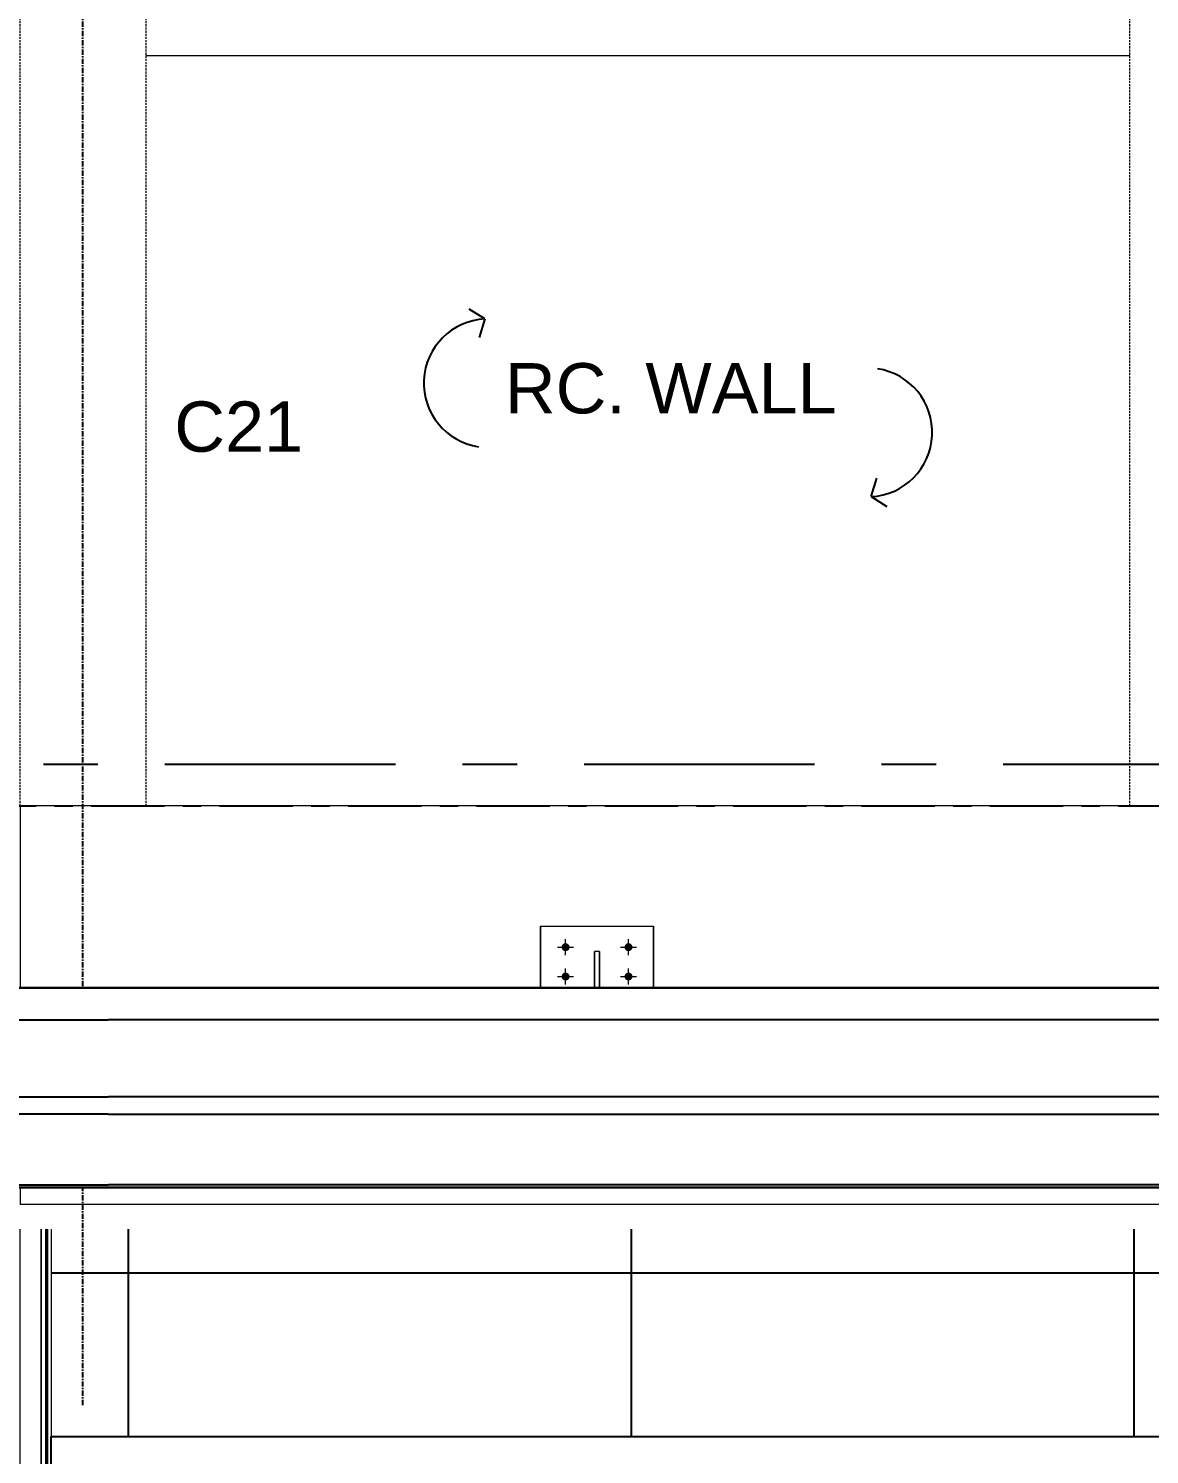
# Model space of a CAD drawing. Header units: millimetres. Extents: x 663313 to 1226001, y 1431724 to 1620898.
# Drawn here: x 807682 to 810357, y 1512408 to 1515810 of the extents above; entities that cross this region are included whole.
import ezdxf

# ---------------------------------------------------------------- set-up
doc = ezdxf.new("R2010")
doc.units = ezdxf.units.MM
doc.set_wipeout_variables(frame=1)
for name, pattern in [('CENTER', [50.8, 31.75, -6.35, 6.35, -6.35]), ('DPA_Grid _ Level 100', [1000, 550, -160, 130, -160]), ('Grid Line', [22.225, 12.7, -3.175, 3.175, -3.175]), ('HIDDEN', [0.375, 0.25, -0.125]), ('TA_GL_000.70000', [1.925, 0.7, -0.175, 0.175, -0.175, 0.7]), ('XKITLINE00', [0]), ('XKITLINE02', [4, 2, -2])]:
    doc.linetypes.add(name, pattern=pattern)
doc.layers.add('000 - 0_HIDE_OBJ_FRAMING_DEF_SUB', color=7, linetype='Continuous', plot=False)
for name, color, linetype in [('000 - 0_SYM_DWG_GRIDLINE_MAIN_COLOR_251', 7, 'Continuous'), ('000 - CONCRETE_EX_BUILDING_MAIN_COLOR_1', 7, 'Continuous'), ('000 - GRID', 7, 'CENTER'), ('A-canopy', 7, 'Continuous'), ('DIM', 7, 'Continuous'), ('REVISE', 7, 'Continuous')]:
    doc.layers.add(name, color=color, linetype=linetype)
doc.layers.add('A-FLOR-E', color=7, linetype='Continuous', lineweight=9)
doc.layers.add('Part', color=7, linetype='Continuous', lineweight=0)
doc.styles.add('Arial', font='arial.ttf')
doc.styles.add('TA', font='', dxfattribs={"height": 4.5})
doc.styles.get('TA').set_extended_font_data('Cordia New')

# ---------------------------------------------------------------- blocks, each defined once
blk = doc.blocks.new('*U4807')
at = {"layer": '000 - 0_SYM_DWG_GRIDLINE_MAIN_COLOR_251', "color": 7, "linetype": 'ByBlock', "ltscale": 5}
blk.add_line((12, 0), (-308, 0), dxfattribs=at)
at = {"color": 7, "style": 'TA', "flags": 1}
blk.add_attdef('LOCATION', (6, -6), '', height=4.5, rotation=270, dxfattribs=at)
blk = doc.blocks.new('W-1-PP18-ST_ENT4_REV00_20260602-143416_ELEVATION_1_DIMS')
at = {"layer": '000 - GRID', "color": 7, "linetype": 'TA_GL_000.70000', "xscale": 50, "yscale": 50, "zscale": 50, "rotation": 180}
blk.add_blockref('*U4807', (0, 106350), dxfattribs=at)
blk = doc.blocks.new('cano')
at = {"layer": '000 - CONCRETE_EX_BUILDING_MAIN_COLOR_1'}
for points in [[(663611.9964, 1524720.7145), (663611.9966, 1524720.7154), (663611.9968, 1524720.7163), (663611.9971, 1524720.7172), (663611.9975, 1524720.7181), (663611.998, 1524720.7189), (663611.9986, 1524720.7196), (663611.9992, 1524720.7203), (663611.9999, 1524720.7209), (663612.0006, 1524720.7215), (663612.0014, 1524720.722), (663612.0023, 1524720.7224), (663612.0031, 1524720.7227), (663612.004, 1524720.7229), (663612.005, 1524720.723), (663612.0059, 1524720.7231), (663612.0068, 1524720.723), (663612.0078, 1524720.7229), (663612.0087, 1524720.7227), (663612.0095, 1524720.7224), (663612.0104, 1524720.722), (663612.0112, 1524720.7215), (663612.0119, 1524720.7209), (663612.0126, 1524720.7203), (663612.0132, 1524720.7196), (663612.0138, 1524720.7189), (663612.0143, 1524720.7181), (663612.0147, 1524720.7172), (663612.015, 1524720.7163), (663612.0152, 1524720.7154), (663612.0154, 1524720.7145), (663612.0154, 1524720.7136), (663612.0154, 1524720.7127), (663612.0152, 1524720.7117), (663612.015, 1524720.7108), (663612.0147, 1524720.71), (663612.0143, 1524720.7091), (663612.0138, 1524720.7083), (663612.0132, 1524720.7076), (663612.0126, 1524720.7069), (663612.0119, 1524720.7062), (663612.0112, 1524720.7057), (663612.0104, 1524720.7052), (663612.0095, 1524720.7048), (663612.0087, 1524720.7045), (663612.0078, 1524720.7043), (663612.0068, 1524720.7041), (663612.0059, 1524720.7041), (663612.005, 1524720.7041), (663612.004, 1524720.7043), (663612.0031, 1524720.7045), (663612.0023, 1524720.7048), (663612.0014, 1524720.7052), (663612.0006, 1524720.7057), (663611.9999, 1524720.7062), (663611.9992, 1524720.7069), (663611.9986, 1524720.7076), (663611.998, 1524720.7083), (663611.9975, 1524720.7091), (663611.9971, 1524720.71), (663611.9968, 1524720.7108), (663611.9966, 1524720.7117), (663611.9964, 1524720.7127), (663611.9964, 1524720.7136)], [(663612.1464, 1524720.7145), (663612.1466, 1524720.7154), (663612.1468, 1524720.7163), (663612.1471, 1524720.7172), (663612.1475, 1524720.7181), (663612.148, 1524720.7189), (663612.1486, 1524720.7196), (663612.1492, 1524720.7203), (663612.1499, 1524720.7209), (663612.1506, 1524720.7215), (663612.1514, 1524720.722), (663612.1523, 1524720.7224), (663612.1531, 1524720.7227), (663612.154, 1524720.7229), (663612.155, 1524720.723), (663612.1559, 1524720.7231), (663612.1568, 1524720.723), (663612.1578, 1524720.7229), (663612.1587, 1524720.7227), (663612.1595, 1524720.7224), (663612.1604, 1524720.722), (663612.1612, 1524720.7215), (663612.1619, 1524720.7209), (663612.1626, 1524720.7203), (663612.1632, 1524720.7196), (663612.1638, 1524720.7189), (663612.1643, 1524720.7181), (663612.1647, 1524720.7172), (663612.165, 1524720.7163), (663612.1652, 1524720.7154), (663612.1654, 1524720.7145), (663612.1654, 1524720.7136), (663612.1654, 1524720.7127), (663612.1652, 1524720.7117), (663612.165, 1524720.7108), (663612.1647, 1524720.71), (663612.1643, 1524720.7091), (663612.1638, 1524720.7083), (663612.1632, 1524720.7076), (663612.1626, 1524720.7069), (663612.1619, 1524720.7062), (663612.1612, 1524720.7057), (663612.1604, 1524720.7052), (663612.1595, 1524720.7048), (663612.1587, 1524720.7045), (663612.1578, 1524720.7043), (663612.1568, 1524720.7041), (663612.1559, 1524720.7041), (663612.155, 1524720.7041), (663612.154, 1524720.7043), (663612.1531, 1524720.7045), (663612.1523, 1524720.7048), (663612.1514, 1524720.7052), (663612.1506, 1524720.7057), (663612.1499, 1524720.7062), (663612.1492, 1524720.7069), (663612.1486, 1524720.7076), (663612.148, 1524720.7083), (663612.1475, 1524720.7091), (663612.1471, 1524720.71), (663612.1468, 1524720.7108), (663612.1466, 1524720.7117), (663612.1464, 1524720.7127), (663612.1464, 1524720.7136)], [(663611.9964, 1524720.6445), (663611.9966, 1524720.6454), (663611.9968, 1524720.6463), (663611.9971, 1524720.6472), (663611.9975, 1524720.6481), (663611.998, 1524720.6489), (663611.9986, 1524720.6496), (663611.9992, 1524720.6503), (663611.9999, 1524720.6509), (663612.0006, 1524720.6515), (663612.0014, 1524720.652), (663612.0023, 1524720.6524), (663612.0031, 1524720.6527), (663612.004, 1524720.6529), (663612.005, 1524720.653), (663612.0059, 1524720.6531), (663612.0068, 1524720.653), (663612.0078, 1524720.6529), (663612.0087, 1524720.6527), (663612.0095, 1524720.6524), (663612.0104, 1524720.652), (663612.0112, 1524720.6515), (663612.0119, 1524720.6509), (663612.0126, 1524720.6503), (663612.0132, 1524720.6496), (663612.0138, 1524720.6489), (663612.0143, 1524720.6481), (663612.0147, 1524720.6472), (663612.015, 1524720.6463), (663612.0152, 1524720.6454), (663612.0154, 1524720.6445), (663612.0154, 1524720.6436), (663612.0154, 1524720.6427), (663612.0152, 1524720.6417), (663612.015, 1524720.6408), (663612.0147, 1524720.64), (663612.0143, 1524720.6391), (663612.0138, 1524720.6383), (663612.0132, 1524720.6376), (663612.0126, 1524720.6369), (663612.0119, 1524720.6362), (663612.0112, 1524720.6357), (663612.0104, 1524720.6352), (663612.0095, 1524720.6348), (663612.0087, 1524720.6345), (663612.0078, 1524720.6343), (663612.0068, 1524720.6341), (663612.0059, 1524720.6341), (663612.005, 1524720.6341), (663612.004, 1524720.6343), (663612.0031, 1524720.6345), (663612.0023, 1524720.6348), (663612.0014, 1524720.6352), (663612.0006, 1524720.6357), (663611.9999, 1524720.6362), (663611.9992, 1524720.6369), (663611.9986, 1524720.6376), (663611.998, 1524720.6383), (663611.9975, 1524720.6391), (663611.9971, 1524720.64), (663611.9968, 1524720.6408), (663611.9966, 1524720.6417), (663611.9964, 1524720.6427), (663611.9964, 1524720.6436)], [(663612.1464, 1524720.6445), (663612.1466, 1524720.6454), (663612.1468, 1524720.6463), (663612.1471, 1524720.6472), (663612.1475, 1524720.6481), (663612.148, 1524720.6489), (663612.1486, 1524720.6496), (663612.1492, 1524720.6503), (663612.1499, 1524720.6509), (663612.1506, 1524720.6515), (663612.1514, 1524720.652), (663612.1523, 1524720.6524), (663612.1531, 1524720.6527), (663612.154, 1524720.6529), (663612.155, 1524720.653), (663612.1559, 1524720.6531), (663612.1568, 1524720.653), (663612.1578, 1524720.6529), (663612.1587, 1524720.6527), (663612.1595, 1524720.6524), (663612.1604, 1524720.652), (663612.1612, 1524720.6515), (663612.1619, 1524720.6509), (663612.1626, 1524720.6503), (663612.1632, 1524720.6496), (663612.1638, 1524720.6489), (663612.1643, 1524720.6481), (663612.1647, 1524720.6472), (663612.165, 1524720.6463), (663612.1652, 1524720.6454), (663612.1654, 1524720.6445), (663612.1654, 1524720.6436), (663612.1654, 1524720.6427), (663612.1652, 1524720.6417), (663612.165, 1524720.6408), (663612.1647, 1524720.64), (663612.1643, 1524720.6391), (663612.1638, 1524720.6383), (663612.1632, 1524720.6376), (663612.1626, 1524720.6369), (663612.1619, 1524720.6362), (663612.1612, 1524720.6357), (663612.1604, 1524720.6352), (663612.1595, 1524720.6348), (663612.1587, 1524720.6345), (663612.1578, 1524720.6343), (663612.1568, 1524720.6341), (663612.1559, 1524720.6341), (663612.155, 1524720.6341), (663612.154, 1524720.6343), (663612.1531, 1524720.6345), (663612.1523, 1524720.6348), (663612.1514, 1524720.6352), (663612.1506, 1524720.6357), (663612.1499, 1524720.6362), (663612.1492, 1524720.6369), (663612.1486, 1524720.6376), (663612.148, 1524720.6383), (663612.1475, 1524720.6391), (663612.1471, 1524720.64), (663612.1468, 1524720.6408), (663612.1466, 1524720.6417), (663612.1464, 1524720.6427), (663612.1464, 1524720.6436)], [(663612.0316, 1524720.5373), (663612.0324, 1524720.5372), (663612.0331, 1524720.537), (663612.0338, 1524720.5367), (663612.0344, 1524720.5364), (663612.0351, 1524720.536), (663612.0357, 1524720.5356), (663612.0362, 1524720.5351), (663612.0367, 1524720.5346), (663612.0371, 1524720.534), (663612.0375, 1524720.5334), (663612.0378, 1524720.5327), (663612.0381, 1524720.532), (663612.0383, 1524720.5313), (663612.0384, 1524720.5306), (663612.0384, 1524720.5298), (663612.0384, 1524720.5291), (663612.0383, 1524720.5284), (663612.0381, 1524720.5276), (663612.0378, 1524720.527), (663612.0375, 1524720.5263), (663612.0371, 1524720.5257), (663612.0367, 1524720.5251), (663612.0362, 1524720.5245), (663612.0357, 1524720.524), (663612.0351, 1524720.5236), (663612.0344, 1524720.5232), (663612.0338, 1524720.5229), (663612.0331, 1524720.5227), (663612.0324, 1524720.5225), (663612.0316, 1524720.5224), (663612.0309, 1524720.5223), (663612.0302, 1524720.5224), (663612.0294, 1524720.5225), (663612.0287, 1524720.5227), (663612.028, 1524720.5229), (663612.0274, 1524720.5232), (663612.0267, 1524720.5236), (663612.0261, 1524720.524), (663612.0256, 1524720.5245), (663612.0251, 1524720.5251), (663612.0247, 1524720.5257), (663612.0243, 1524720.5263), (663612.024, 1524720.527), (663612.0237, 1524720.5276), (663612.0235, 1524720.5284), (663612.0234, 1524720.5291), (663612.0234, 1524720.5298), (663612.0234, 1524720.5306), (663612.0235, 1524720.5313), (663612.0237, 1524720.532), (663612.024, 1524720.5327), (663612.0243, 1524720.5334), (663612.0247, 1524720.534), (663612.0251, 1524720.5346), (663612.0256, 1524720.5351), (663612.0261, 1524720.5356), (663612.0267, 1524720.536), (663612.0274, 1524720.5364), (663612.028, 1524720.5367), (663612.0287, 1524720.537), (663612.0294, 1524720.5372), (663612.0302, 1524720.5373), (663612.0309, 1524720.5373)], [(663612.1316, 1524720.5373), (663612.1324, 1524720.5372), (663612.1331, 1524720.537), (663612.1338, 1524720.5367), (663612.1344, 1524720.5364), (663612.1351, 1524720.536), (663612.1357, 1524720.5356), (663612.1362, 1524720.5351), (663612.1367, 1524720.5346), (663612.1371, 1524720.534), (663612.1375, 1524720.5334), (663612.1378, 1524720.5327), (663612.1381, 1524720.532), (663612.1383, 1524720.5313), (663612.1384, 1524720.5306), (663612.1384, 1524720.5298), (663612.1384, 1524720.5291), (663612.1383, 1524720.5284), (663612.1381, 1524720.5276), (663612.1378, 1524720.527), (663612.1375, 1524720.5263), (663612.1371, 1524720.5257), (663612.1367, 1524720.5251), (663612.1362, 1524720.5245), (663612.1357, 1524720.524), (663612.1351, 1524720.5236), (663612.1344, 1524720.5232), (663612.1338, 1524720.5229), (663612.1331, 1524720.5227), (663612.1324, 1524720.5225), (663612.1316, 1524720.5224), (663612.1309, 1524720.5223), (663612.1302, 1524720.5224), (663612.1294, 1524720.5225), (663612.1287, 1524720.5227), (663612.128, 1524720.5229), (663612.1274, 1524720.5232), (663612.1267, 1524720.5236), (663612.1261, 1524720.524), (663612.1256, 1524720.5245), (663612.1251, 1524720.5251), (663612.1247, 1524720.5257), (663612.1243, 1524720.5263), (663612.124, 1524720.527), (663612.1237, 1524720.5276), (663612.1235, 1524720.5284), (663612.1234, 1524720.5291), (663612.1234, 1524720.5298), (663612.1234, 1524720.5306), (663612.1235, 1524720.5313), (663612.1237, 1524720.532), (663612.124, 1524720.5327), (663612.1243, 1524720.5334), (663612.1247, 1524720.534), (663612.1251, 1524720.5346), (663612.1256, 1524720.5351), (663612.1261, 1524720.5356), (663612.1267, 1524720.536), (663612.1274, 1524720.5364), (663612.128, 1524720.5367), (663612.1287, 1524720.537), (663612.1294, 1524720.5372), (663612.1302, 1524720.5373), (663612.1309, 1524720.5373)], [(663612.0316, 1524720.4873), (663612.0324, 1524720.4872), (663612.0331, 1524720.4871), (663612.0338, 1524720.4868), (663612.0344, 1524720.4865), (663612.0351, 1524720.4861), (663612.0357, 1524720.4857), (663612.0362, 1524720.4852), (663612.0367, 1524720.4846), (663612.0371, 1524720.4841), (663612.0375, 1524720.4834), (663612.0378, 1524720.4828), (663612.0381, 1524720.4821), (663612.0383, 1524720.4814), (663612.0384, 1524720.4806), (663612.0384, 1524720.4799), (663612.0384, 1524720.4792), (663612.0383, 1524720.4784), (663612.0381, 1524720.4777), (663612.0378, 1524720.477), (663612.0375, 1524720.4764), (663612.0371, 1524720.4757), (663612.0367, 1524720.4751), (663612.0362, 1524720.4746), (663612.0357, 1524720.4741), (663612.0351, 1524720.4737), (663612.0344, 1524720.4733), (663612.0338, 1524720.473), (663612.0331, 1524720.4727), (663612.0324, 1524720.4725), (663612.0316, 1524720.4724), (663612.0309, 1524720.4724), (663612.0302, 1524720.4724), (663612.0294, 1524720.4725), (663612.0287, 1524720.4727), (663612.028, 1524720.473), (663612.0274, 1524720.4733), (663612.0267, 1524720.4737), (663612.0261, 1524720.4741), (663612.0256, 1524720.4746), (663612.0251, 1524720.4751), (663612.0247, 1524720.4757), (663612.0243, 1524720.4764), (663612.024, 1524720.477), (663612.0237, 1524720.4777), (663612.0235, 1524720.4784), (663612.0234, 1524720.4792), (663612.0234, 1524720.4799), (663612.0234, 1524720.4806), (663612.0235, 1524720.4814), (663612.0237, 1524720.4821), (663612.024, 1524720.4828), (663612.0243, 1524720.4834), (663612.0247, 1524720.4841), (663612.0251, 1524720.4846), (663612.0256, 1524720.4852), (663612.0261, 1524720.4857), (663612.0267, 1524720.4861), (663612.0274, 1524720.4865), (663612.028, 1524720.4868), (663612.0287, 1524720.4871), (663612.0294, 1524720.4872), (663612.0302, 1524720.4873), (663612.0309, 1524720.4874)], [(663612.1316, 1524720.4873), (663612.1324, 1524720.4872), (663612.1331, 1524720.4871), (663612.1338, 1524720.4868), (663612.1344, 1524720.4865), (663612.1351, 1524720.4861), (663612.1357, 1524720.4857), (663612.1362, 1524720.4852), (663612.1367, 1524720.4846), (663612.1371, 1524720.4841), (663612.1375, 1524720.4834), (663612.1378, 1524720.4828), (663612.1381, 1524720.4821), (663612.1383, 1524720.4814), (663612.1384, 1524720.4806), (663612.1384, 1524720.4799), (663612.1384, 1524720.4792), (663612.1383, 1524720.4784), (663612.1381, 1524720.4777), (663612.1378, 1524720.477), (663612.1375, 1524720.4764), (663612.1371, 1524720.4757), (663612.1367, 1524720.4751), (663612.1362, 1524720.4746), (663612.1357, 1524720.4741), (663612.1351, 1524720.4737), (663612.1344, 1524720.4733), (663612.1338, 1524720.473), (663612.1331, 1524720.4727), (663612.1324, 1524720.4725), (663612.1316, 1524720.4724), (663612.1309, 1524720.4724), (663612.1302, 1524720.4724), (663612.1294, 1524720.4725), (663612.1287, 1524720.4727), (663612.128, 1524720.473), (663612.1274, 1524720.4733), (663612.1267, 1524720.4737), (663612.1261, 1524720.4741), (663612.1256, 1524720.4746), (663612.1251, 1524720.4751), (663612.1247, 1524720.4757), (663612.1243, 1524720.4764), (663612.124, 1524720.477), (663612.1237, 1524720.4777), (663612.1235, 1524720.4784), (663612.1234, 1524720.4792), (663612.1234, 1524720.4799), (663612.1234, 1524720.4806), (663612.1235, 1524720.4814), (663612.1237, 1524720.4821), (663612.124, 1524720.4828), (663612.1243, 1524720.4834), (663612.1247, 1524720.4841), (663612.1251, 1524720.4846), (663612.1256, 1524720.4852), (663612.1261, 1524720.4857), (663612.1267, 1524720.4861), (663612.1274, 1524720.4865), (663612.128, 1524720.4868), (663612.1287, 1524720.4871), (663612.1294, 1524720.4872), (663612.1302, 1524720.4873), (663612.1309, 1524720.4874)]]:
    blk.add_hatch(color=7, dxfattribs=at).paths.add_polyline_path(points, flags=17)
at = {"layer": '000 - CONCRETE_EX_BUILDING_MAIN_COLOR_1', "color": 7, "linetype": 'XKITLINE02', "lineweight": 0}
for p, q in [((663611.9459, 1524720.7636), (663612.2159, 1524720.7636)), ((663611.9459, 1524720.4936), (663611.9459, 1524720.7636)), ((663611.9459, 1524720.4936), (663611.9459, 1524720.7636)), ((663611.9459, 1524720.2436), (663611.9459, 1524720.7636)), ((663612.2159, 1524720.7636), (663612.2159, 1524720.4936)), ((663612.2159, 1524720.4936), (663612.2159, 1524720.7636)), ((663612.2159, 1524720.7636), (663612.2159, 1524720.2436)), ((663612.0749, 1524720.7036), (663612.0749, 1524720.7036)), ((663612.0749, 1524720.7036), (663612.0749, 1524720.6036)), ((663612.0869, 1524720.6036), (663612.0869, 1524720.7036)), ((663611.9709, 1524720.5842), (663610.6909, 1524720.5842)), ((663611.9459, 1524720.5941), (663611.9459, 1524720.4404)), ((663611.9709, 1524720.5941), (663611.9709, 1524720.5842)), ((663611.9709, 1524720.5842), (663611.9709, 1524720.5806)), ((663611.9809, 1524720.6036), (663611.9809, 1524720.5886)), ((663611.9809, 1524720.5886), (663611.9809, 1524720.5756)), ((663611.9809, 1524720.5886), (663612.1809, 1524720.5886)), ((663612.0869, 1524720.6036), (663612.0749, 1524720.6036)), ((663612.0749, 1524720.6036), (663612.0749, 1524720.5972)), ((663612.0749, 1524720.6036), (663612.0869, 1524720.6036)), ((663612.0759, 1524720.5886), (663612.0759, 1524720.2807)), ((663612.0859, 1524720.5886), (663612.0759, 1524720.5886)), ((663612.0759, 1524720.5886), (663612.0759, 1524720.5756)), ((663612.0859, 1524720.2807), (663612.0859, 1524720.5886)), ((663612.0859, 1524720.5886), (663612.0859, 1524720.5756)), ((663612.0869, 1524720.5972), (663612.0869, 1524720.6036)), ((663612.1809, 1524720.5886), (663612.1809, 1524720.6036)), ((663612.1809, 1524720.5886), (663612.1809, 1524720.5756)), ((663612.1909, 1524720.5842), (663612.1909, 1524720.5941)), ((663612.1909, 1524720.5806), (663612.1909, 1524720.5842)), ((663613.4709, 1524720.5842), (663612.1909, 1524720.5842)), ((663612.2159, 1524720.5941), (663612.2159, 1524720.4404)), ((663611.9709, 1524720.5806), (663610.6909, 1524720.5806)), ((663611.9709, 1524720.5656), (663611.9709, 1524720.5656)), ((663613.4709, 1524720.5806), (663612.1909, 1524720.5806)), ((663612.2159, 1524720.4936), (663611.9459, 1524720.4936)), ((663610.6009, 1524720.4543), (663612.0609, 1524720.4543)), ((663610.6009, 1524720.4508), (663612.0609, 1524720.4508)), ((663612.0009, 1524720.4454), (663612.0759, 1524720.4454)), ((663612.0609, 1524720.4444), (663612.0609, 1524720.4543)), ((663612.0609, 1524720.4543), (663612.0609, 1524720.4508)), ((663612.0609, 1524720.4539), (663612.0609, 1524720.4454)), ((663612.0759, 1524720.4454), (663612.0759, 1524720.4454)), ((663612.0859, 1524720.4454), (663612.1609, 1524720.4454)), ((663612.1009, 1524720.4543), (663612.1009, 1524720.4508)), ((663612.1009, 1524720.4543), (663613.5609, 1524720.4543)), ((663612.1009, 1524720.4539), (663612.1009, 1524720.4444)), ((663612.1009, 1524720.4539), (663612.1009, 1524720.4454)), ((663612.1009, 1524720.4508), (663613.5609, 1524720.4508)), ((663612.1609, 1524720.4454), (663612.1609, 1524720.4454)), ((663610.6009, 1524720.4444), (663612.0609, 1524720.4444)), ((663612.0609, 1524720.4404), (663612.0609, 1524720.4444)), ((663612.1009, 1524720.4444), (663612.1009, 1524720.4404)), ((663613.5609, 1524720.4444), (663612.1009, 1524720.4444)), ((663611.9809, 1524720.2807), (663611.9809, 1524720.2707)), ((663612.0759, 1524720.2807), (663612.0759, 1524720.2807)), ((663612.1809, 1524720.2707), (663612.1809, 1524720.2807)), ((663611.9809, 1524720.2707), (663611.9809, 1524720.2707))]:
    blk.add_line(p, q, dxfattribs=at)
at = {"layer": '000 - CONCRETE_EX_BUILDING_MAIN_COLOR_1', "color": 7, "linetype": 'XKITLINE00', "lineweight": 0}
for p, q in [((663611.9459, 1524720.7636), (663611.9459, 1524720.7636)), ((663611.9459, 1524720.7636), (663612.2159, 1524720.7636)), ((663611.9459, 1524720.7636), (663611.9459, 1524720.5941)), ((663612.2159, 1524720.7636), (663612.2159, 1524720.5941)), ((663612.0059, 1524720.6946), (663612.0059, 1524720.7326)), ((663612.1559, 1524720.6946), (663612.1559, 1524720.7326)), ((663611.9869, 1524720.7136), (663612.0249, 1524720.7136)), ((663612.0749, 1524720.5972), (663612.0749, 1524720.7036)), ((663612.0869, 1524720.7036), (663612.0749, 1524720.7036)), ((663612.0869, 1524720.7036), (663612.0869, 1524720.5972)), ((663612.0869, 1524720.7036), (663612.0869, 1524720.7036)), ((663612.1369, 1524720.7136), (663612.1749, 1524720.7136)), ((663612.0059, 1524720.6246), (663612.0059, 1524720.6626)), ((663612.1559, 1524720.6246), (663612.1559, 1524720.6626)), ((663611.9869, 1524720.6436), (663612.0249, 1524720.6436)), ((663612.1369, 1524720.6436), (663612.1749, 1524720.6436)), ((663611.9709, 1524720.5941), (663610.6909, 1524720.5941)), ((663610.6909, 1524720.5906), (663611.9709, 1524720.5906)), ((663611.9709, 1524720.5906), (663611.9709, 1524720.5941)), ((663611.9709, 1524720.5906), (663611.9709, 1524720.5656)), ((663611.9809, 1524720.6036), (663612.0749, 1524720.6036)), ((663611.9809, 1524720.6036), (663611.9809, 1524720.5906)), ((663611.9809, 1524720.5756), (663611.9809, 1524720.5906)), ((663611.9809, 1524720.5906), (663612.1809, 1524720.5906)), ((663612.0281, 1524720.5756), (663612.0131, 1524720.5906)), ((663612.0753, 1524720.5756), (663612.0603, 1524720.5906)), ((663612.0869, 1524720.5972), (663612.0749, 1524720.5972)), ((663612.0869, 1524720.6036), (663612.1809, 1524720.6036)), ((663612.1225, 1524720.5756), (663612.1075, 1524720.5906)), ((663612.1697, 1524720.5756), (663612.1547, 1524720.5906)), ((663612.1809, 1524720.6036), (663612.1809, 1524720.5906)), ((663612.1809, 1524720.5906), (663612.1809, 1524720.5756)), ((663613.4709, 1524720.5941), (663612.1909, 1524720.5941)), ((663612.1909, 1524720.5941), (663612.1909, 1524720.5906)), ((663612.1909, 1524720.5906), (663612.1909, 1524720.5656)), ((663612.1909, 1524720.5906), (663613.4709, 1524720.5906)), ((663611.9709, 1524720.5656), (663612.0609, 1524720.5656)), ((663611.9709, 1524720.5656), (663612.0609, 1524720.5656)), ((663612.1809, 1524720.5756), (663611.9809, 1524720.5756)), ((663612.0059, 1524720.5626), (663612.0059, 1524720.5499)), ((663612.0609, 1524720.5656), (663612.0609, 1524720.5656)), ((663612.0609, 1524720.5656), (663612.0609, 1524720.4539)), ((663612.0759, 1524720.2807), (663612.0759, 1524720.5756)), ((663612.0759, 1524720.5756), (663612.0859, 1524720.5756)), ((663612.0759, 1524720.5636), (663612.0859, 1524720.5736)), ((663612.0859, 1524720.5756), (663612.0859, 1524720.2807)), ((663612.1009, 1524720.5656), (663612.1009, 1524720.4539)), ((663612.1009, 1524720.5656), (663612.1909, 1524720.5656)), ((663612.1009, 1524720.5656), (663612.1909, 1524720.5656)), ((663612.1559, 1524720.5626), (663612.1559, 1524720.5499)), ((663611.9869, 1524720.5436), (663611.9996, 1524720.5436)), ((663612.0059, 1524720.5246), (663612.0059, 1524720.5372)), ((663612.0249, 1524720.5436), (663612.0122, 1524720.5436)), ((663612.0309, 1524720.5294), (663612.0309, 1524720.5319)), ((663612.0759, 1524720.5321), (663612.0859, 1524720.5421)), ((663612.1309, 1524720.5294), (663612.1309, 1524720.5319)), ((663612.1369, 1524720.5436), (663612.1496, 1524720.5436)), ((663612.1559, 1524720.5246), (663612.1559, 1524720.5372)), ((663612.1749, 1524720.5436), (663612.1622, 1524720.5436)), ((663612.0309, 1524720.4795), (663612.0309, 1524720.482)), ((663612.0759, 1524720.5007), (663612.0859, 1524720.5107)), ((663612.0759, 1524720.4693), (663612.0859, 1524720.4793)), ((663612.1309, 1524720.4795), (663612.1309, 1524720.482)), ((663612.0609, 1524720.4539), (663610.6009, 1524720.4537)), ((663612.0009, 1524720.4454), (663612.0009, 1524720.4539)), ((663612.0009, 1524720.4539), (663612.0759, 1524720.4539)), ((663612.0759, 1524720.4454), (663612.0009, 1524720.4454)), ((663612.0276, 1524720.4454), (663612.0191, 1524720.4539)), ((663612.0543, 1524720.4454), (663612.0458, 1524720.4539)), ((663612.0609, 1524720.4454), (663612.0609, 1524720.4404)), ((663612.0759, 1524720.4506), (663612.0726, 1524720.4539)), ((663612.0759, 1524720.4539), (663612.0759, 1524720.4454)), ((663612.0759, 1524720.4378), (663612.0859, 1524720.4478)), ((663612.0859, 1524720.4454), (663612.0859, 1524720.4539)), ((663612.0859, 1524720.4539), (663612.1609, 1524720.4539)), ((663612.1609, 1524720.4454), (663612.0859, 1524720.4454)), ((663612.1009, 1524720.4539), (663613.5609, 1524720.454)), ((663612.1009, 1524720.4454), (663612.1009, 1524720.4404)), ((663612.1126, 1524720.4454), (663612.1041, 1524720.4539)), ((663612.1394, 1524720.4454), (663612.1309, 1524720.4539)), ((663612.1609, 1524720.4506), (663612.1576, 1524720.4539)), ((663612.1609, 1524720.4539), (663612.1609, 1524720.4454)), ((663610.6009, 1524720.4404), (663612.0609, 1524720.4404)), ((663611.9459, 1524720.4404), (663611.9459, 1524720.2436)), ((663612.0759, 1524720.4064), (663612.0859, 1524720.4164)), ((663612.1009, 1524720.4404), (663613.5609, 1524720.4404)), ((663612.2159, 1524720.4404), (663612.2159, 1524720.2436)), ((663612.0759, 1524720.375), (663612.0859, 1524720.385)), ((663612.0759, 1524720.3435), (663612.0859, 1524720.3535)), ((663612.0759, 1524720.3121), (663612.0859, 1524720.3221)), ((663611.9809, 1524720.2707), (663611.9809, 1524720.2807)), ((663611.9809, 1524720.2807), (663611.9809, 1524720.2807)), ((663611.9809, 1524720.2807), (663612.1809, 1524720.2807)), ((663612.0123, 1524720.2707), (663612.0023, 1524720.2807)), ((663612.0438, 1524720.2707), (663612.0338, 1524720.2807)), ((663612.0752, 1524720.2707), (663612.0652, 1524720.2807)), ((663612.0759, 1524720.2807), (663612.0859, 1524720.2907)), ((663612.0759, 1524720.2807), (663612.0759, 1524720.2807)), ((663612.0859, 1524720.2807), (663612.0759, 1524720.2807)), ((663612.0859, 1524720.2807), (663612.0859, 1524720.2807)), ((663612.1066, 1524720.2707), (663612.0966, 1524720.2807)), ((663612.1381, 1524720.2707), (663612.1281, 1524720.2807)), ((663612.1695, 1524720.2707), (663612.1595, 1524720.2807)), ((663612.1809, 1524720.2807), (663612.1809, 1524720.2807)), ((663612.1809, 1524720.2807), (663612.1809, 1524720.2707)), ((663611.9459, 1524720.2436), (663611.9459, 1524720.2436)), ((663612.2159, 1524720.2436), (663611.9459, 1524720.2436)), ((663611.9809, 1524720.2707), (663611.9809, 1524720.2707)), ((663612.1809, 1524720.2707), (663611.9809, 1524720.2707)), ((663612.1809, 1524720.2707), (663612.1809, 1524720.2707)), ((663612.2159, 1524720.2436), (663612.2159, 1524720.2436))]:
    blk.add_line(p, q, dxfattribs=at)
blk = doc.blocks.new('W-1-PP18-ST_ENT4_REV00_20260602-144432_ELEVATION_1_ST')
at = {"layer": '000 - 0_HIDE_OBJ_FRAMING_DEF_SUB', "color": 7, "linetype": 'Grid Line'}
blk.add_line((7955, 104919.8892), (7955, 110781.006), dxfattribs=at)
at = {"layer": 'A-FLOR-E', "color": 7, "linetype": 'HIDDEN', "ltscale": 20}
for points in [[(7805, 106350), (7805, 109850), (8105.0011, 109850), (8105, 106350)], [(10453, 106350), (10453, 109850), (10753.0011, 109850), (10753, 106350)]]:
    blk.add_lwpolyline(points, close=True, dxfattribs=at)
at = {"layer": 'DIM', "color": 7, "linetype": 'ByBlock'}
for p, q in [((8914.125, 107511.9887), (8876.7699, 107535.3422)), ((8914.125, 107511.9887), (8900.5574, 107467.9344)), ((9835.8898, 107087.9827), (9849.4574, 107132.037)), ((9835.8898, 107087.9827), (9873.2448, 107064.6292))]:
    blk.add_line(p, q, dxfattribs=at)
for centre, start, end in [((8921.9534, 107358.707), 92.9237036, 261.4329743), ((9828.0613, 107241.2644), 272.9237036, 81.4329743)]:
    blk.add_arc(centre, 153.4815, start, end, dxfattribs=at)
at = {"layer": 'Part', "color": 7, "linetype": 'XKITLINE00', "lineweight": 0}
blk.add_line((10453, 108140), (8105.0004, 108140), dxfattribs=at)
blk.add_lwpolyline([(13399.9994, 106350), (7805, 106350), (7805, 105400), (13399.9994, 105400), (13399.9994, 106349.9999)], dxfattribs=at)
at = {"layer": '000 - CONCRETE_EX_BUILDING_MAIN_COLOR_1', "color": 7, "xscale": 1000, "yscale": 1000, "zscale": 1000}
blk.add_blockref('cano', (-663602899.2015, -1524614700.683), dxfattribs=at)
at = {"layer": 'REVISE', "color": 7, "char_height": 120, "attachment_point": 5, "style": 'Arial', "bg_fill": 3, "box_fill_scale": 1.1, "bg_fill_color": 256, "bg_fill_true_color": 13158600, "bg_fill_transparency": 0}
for s, insert in [('\\A1;RC. WALL', (9357.7321, 107345.6302)), ('\\A1;C21', (8326.6985, 107254.2259))]:
    blk.add_mtext(s, dxfattribs=dict(at, insert=insert))
blk = doc.blocks.new('Entrance Portal Rugby shape_Rolling shutter800 - Entrance Portal Rugby shape_Rolling shutter800-17476570-ENT 4 ELE-1 sheet')
at = {"layer": '000 - CONCRETE_EX_BUILDING_MAIN_COLOR_1', "color": 7, "lineweight": 9}
for p, q in [((1804658.6, 105340), (1804658.6, 102350)), ((1804733.6, 102350), (1804733.6, 105340)), ((1804743.6, 105340), (1804743.6, 102350)), ((1804848.6, 102350), (1804848.6, 105340)), ((1804868.6, 105340), (1804868.6, 102350)), ((1804973.6, 103090), (1804973.6, 105340)), ((1804983.6, 105340), (1804983.6, 103125)), ((1805034.4, 103124.7), (1805034.4, 105340)), ((1805035.1, 103124.7), (1805035.1, 105340)), ((1805058.6, 103125), (1805058.6, 105340)), ((1805058.6, 103125), (1805058.6, 104845.6)), ((1805034.4, 102874.7), (1805034.4, 103105.3)), ((1805035.1, 102874.7), (1805035.1, 103105.3)), ((1805058.6, 102875), (1805058.6, 103105)), ((1805058.6, 102875), (1805058.6, 103105)), ((1805034.4, 102711.1), (1805034.4, 102855.3)), ((1805035.1, 102711.1), (1805035.1, 102855.3)), ((1805058.6, 102711.4), (1805058.6, 102855)), ((1805058.6, 102711.4), (1805058.6, 102855)), ((1805034.4, 102461.1), (1805034.4, 102691.8)), ((1805035.1, 102461.1), (1805035.1, 102691.8)), ((1805058.6, 102461.4), (1805058.6, 102691.4)), ((1805058.6, 102461.4), (1805058.6, 102691.4)), ((1805034.4, 102350), (1805034.4, 102441.8)), ((1805035.1, 102350), (1805035.1, 102441.8)), ((1805058.6, 102350), (1805058.6, 102441.4)), ((1805058.6, 102350), (1805058.6, 102441.4))]:
    blk.add_line(p, q, dxfattribs=at)
at = {"layer": '000 - CONCRETE_EX_BUILDING_MAIN_COLOR_1', "color": 7}
for p, q in [((1805046.3, 103124.9), (1805046.3, 105340)), ((1805049, 103124.9), (1805049, 105340)), ((1805057.7, 103125), (1805057.7, 104845.6)), ((1805046.3, 102874.9), (1805046.3, 103105)), ((1805049, 102874.9), (1805049, 103105)), ((1805057.7, 102875), (1805057.7, 103105)), ((1805046.3, 102711.3), (1805046.3, 102855)), ((1805049, 102711.4), (1805049, 102855)), ((1805057.7, 102711.4), (1805057.7, 102855)), ((1805046.3, 102461.3), (1805046.3, 102691.4)), ((1805049, 102461.4), (1805049, 102691.4)), ((1805057.7, 102461.4), (1805057.7, 102691.4)), ((1805046.3, 102350), (1805046.3, 102441.4)), ((1805049, 102350), (1805049, 102441.4)), ((1805057.7, 102350), (1805057.7, 102441.4)), ((1804658.6, 102350), (1804659.6, 102350)), ((1804722.9, 102350), (1804658.6, 102350)), ((1804725.7, 102350), (1804722.9, 102350)), ((1804730.6, 102350), (1804725.7, 102350)), ((1804733.6, 102350), (1804730.6, 102350)), ((1804743.6, 102350), (1804733.6, 102350)), ((1804746.6, 102350), (1804743.6, 102350)), ((1804846.6, 102350), (1804746.6, 102350)), ((1804848.6, 102350), (1804846.6, 102350)), ((1804850.6, 102350), (1804848.6, 102350)), ((1804866.6, 102350), (1804850.6, 102350)), ((1804868.6, 102350), (1804866.6, 102350)), ((1804870.6, 102350), (1804868.6, 102350)), ((1804959.1, 102350), (1804870.6, 102350)), ((1805034.4, 102350), (1805009.6, 102350)), ((1805034.4, 102350), (1805034.4, 102350)), ((1805034.4, 102350), (1805034.4, 102350)), ((1805035.1, 102350), (1805034.5, 102350)), ((1805046.3, 102350), (1805034.8, 102350)), ((1805049, 102350), (1805046.3, 102350)), ((1805058.6, 102350), (1805049, 102350)), ((1805058.6, 102350), (1805057.6, 102350)), ((1805057.7, 102350), (1805058.6, 102350))]:
    blk.add_line(p, q, dxfattribs=at)
blk = doc.blocks.new('W-1-PP18-ST_ENT4_REV00_20260602-144452_ELEVATION_1_EX')
at = {"layer": '000 - 0_HIDE_OBJ_FRAMING_DEF_SUB'}
h = blk.add_hatch(dxfattribs=at)
h.set_pattern_fill('FP_5', style=0, pattern_type=2)
h.set_pattern_definition([(90, (-1798322.8, 99142.2), (-1500, 9e-14), [])])
h.paths.add_polyline_path([(1750.4219, 105690), (13300.2815, 105690), (13300.2815, 105750), (7401.0606, 105750), (7401.0606, 105872.9548), (6229.7593, 105872.8458), (6229.7593, 105869.02), (6227.7593, 105869.02), (6227.7593, 105872.8458), (6131.7593, 105872.8458), (6131.7593, 105869.02), (6129.7593, 105869.02), (6129.7593, 105872.9542), (4727.2392, 105872.8458), (4727.2392, 105869.02), (4725.2392, 105869.02), (4725.2392, 105872.8458), (4629.2392, 105872.8458), (4629.2392, 105869.02), (4627.2392, 105869.02), (4627.2392, 105872.9535), (3229.7593, 105872.8458), (3229.7593, 105869.02), (3227.7593, 105869.02), (3227.7593, 105872.8458), (3131.7593, 105872.8458), (3131.7593, 105869.02), (3129.7593, 105869.02), (3129.7593, 105872.9528), (1750.4219, 105872.9522), (1750.4219, 105707.7624)])
at = {"layer": '000 - CONCRETE_EX_BUILDING_MAIN_COLOR_1'}
h = blk.add_hatch(dxfattribs=at)
h.set_pattern_fill('FP_9', style=0, pattern_type=2)
h.set_pattern_definition([(0, (7520, 102240), (0, 600), []), (90, (7520, 102240), (-1200, 7e-14), [])])
h.paths.add_polyline_path([(7878.7773, 104845.562), (13025.9824, 104845.562), (13025.9824, 105340), (7878.7773, 105340), (7878.7773, 104956.1383)])
at = {"layer": '000 - 0_HIDE_OBJ_FRAMING_DEF_SUB', "color": 7, "linetype": 'DPA_Grid _ Level 100'}
blk.add_line((-3849.1978, 106450), (32047.7924, 106450), dxfattribs=at)
at = {"layer": '000 - CONCRETE_EX_BUILDING_MAIN_COLOR_1', "color": 7}
blk.add_line((7878.6101, 104845.562), (13026.1501, 104845.562), dxfattribs=at)
blk.add_blockref('Entrance Portal Rugby shape_Rolling shutter800 - Entrance Portal Rugby shape_Rolling shutter800-17476570-ENT 4 ELE-1 sheet', (-1797178.8102, 0), dxfattribs=at)
blk = doc.blocks.new('*U4593')
at = {"color": 7}
blk.add_wipeout([(0, -476.3), (-6640.4, -476.3), (-6640.4, -470.3), (-6590.4, -470.3), (-6590.4, -301.3), (-6840.4, -301.3), (-6840.4, -276.3), (-6415.1, -259.9), (-6415.1, -76.3), (-5996.2, -76.3), (-5996.2, 0), (0, 0)], dxfattribs=at).dxf.layer = 'A-canopy'
at = {"layer": 'A-canopy', "color": 7}
for p, q in [((-5996.2, -76.3), (0, -76.3)), ((-6415.1, -259.9), (0, -259.9)), ((0, -301.3), (-6590.4, -301.3)), ((-6590.4, -470.3), (0, -470.3))]:
    blk.add_line(p, q, dxfattribs=at)
for points in [[(0, 0), (-5996.2, 0), (-5996.2, -76.3), (-6415.1, -76.3), (-6415.1, -259.9), (-6840.4, -276.3), (-6840.4, -301.3), (-6590.4, -301.3), (-6590.4, -470.3), (-6640.4, -470.3), (-6640.4, -476.3), (0, -476.3)], [(0, -476.3), (-6640.4, -476.3), (-6640.4, -470.3), (-6590.4, -470.3), (-6590.4, -301.3), (-6840.4, -301.3), (-6840.4, -276.3), (-6415.1, -259.9), (-6415.1, -76.3), (-5996.2, -76.3), (-5996.2, 0), (0, 0)]]:
    blk.add_lwpolyline(points, dxfattribs=at)
at = {"color": 7}
blk.add_wipeout([(0, -476.3), (6440.4, -476.3), (6440.4, -470.3), (6390.4, -470.3), (6390.4, -301.3), (6640.4, -301.3), (6640.4, -276.3), (6215.1, -259.9), (6215.1, -76.3), (5796.2, -76.3), (5796.2, 0), (0, 0)], dxfattribs=at).dxf.layer = 'A-canopy'
at = {"layer": 'A-canopy', "color": 7}
for p, q in [((5796.2, -76.3), (0, -76.3)), ((6215.1, -259.9), (0, -259.9)), ((0, -301.3), (6390.4, -301.3)), ((6390.4, -470.3), (0, -470.3))]:
    blk.add_line(p, q, dxfattribs=at)
for points in [[(0, 0), (5796.2, 0), (5796.2, -76.3), (6215.1, -76.3), (6215.1, -259.9), (6640.4, -276.3), (6640.4, -301.3), (6390.4, -301.3), (6390.4, -470.3), (6440.4, -470.3), (6440.4, -476.3), (0, -476.3)], [(0, -476.3), (6440.4, -476.3), (6440.4, -470.3), (6390.4, -470.3), (6390.4, -301.3), (6640.4, -301.3), (6640.4, -276.3), (6215.1, -259.9), (6215.1, -76.3), (5796.2, -76.3), (5796.2, 0), (0, 0)]]:
    blk.add_lwpolyline(points, dxfattribs=at)

msp = doc.modelspace()

# ---------------------------------------------------------------- block references
at = {"color": 7}
msp.add_blockref('W-1-PP18-ST_ENT4_REV00_20260602-143416_ELEVATION_1_DIMS', (799856.9923, 1407605.0011), dxfattribs=at)

# ---------------------------------------------------------------- next in the draw order: block references
msp.add_blockref('W-1-PP18-ST_ENT4_REV00_20260602-144432_ELEVATION_1_ST', (799856.9923, 1407605.0011), dxfattribs=at)

# ---------------------------------------------------------------- next in the draw order: block references
msp.add_blockref('W-1-PP18-ST_ENT4_REV00_20260602-144452_ELEVATION_1_EX', (799856.9923, 1407605.0011), dxfattribs=at)

# ---------------------------------------------------------------- next in the draw order: block references
msp.add_blockref('*U4593', (807872.8495, 1513521.0011), dxfattribs=at)

doc.saveas('drawing.dxf')
